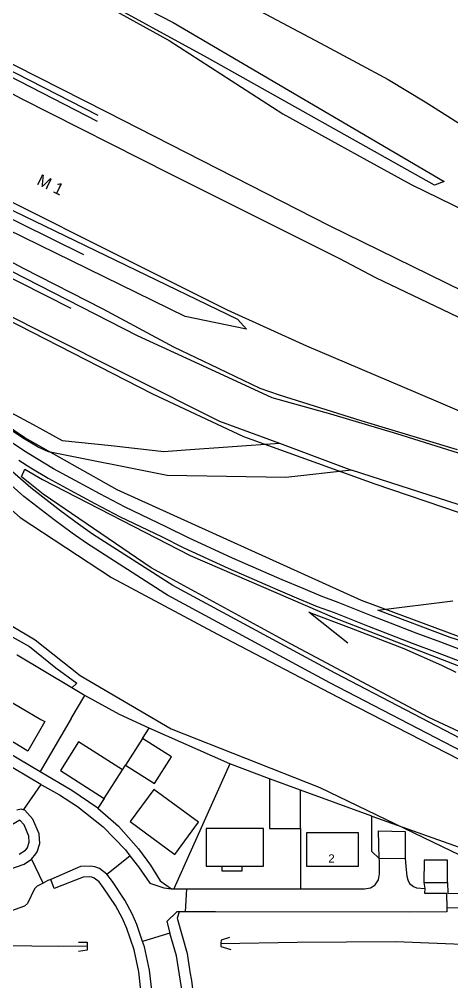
# Model space of a CAD drawing. Header units: millimetres. Extents: x 111502 to 977541, y 8702 to 1044108.
# Drawn here: x 975820.3 to 975899.7, y 475903 to 476079.6 of the extents above; entities that cross this region are included whole.
import ezdxf

# ---------------------------------------------------------------- set-up
doc = ezdxf.new("R2010")
doc.units = ezdxf.units.MM
doc.header["$LTSCALE"] = 0.25
doc.layers.add('X HVSS Site Background', color=8, linetype='Continuous')
doc.styles.add('OS Master Map$1$Standard', font='txt')

# ---------------------------------------------------------------- blocks, each defined once
blk = doc.blocks.new('OS MAP')
at = {"layer": 'X HVSS Site Background'}
for points in [[(489069.49, 240940.5), (489092.5, 240925.08), (489114.61, 240910.28), (489143.44, 240890.98), (489166.22, 240876.35), (489199.3, 240853.06), (489223.87, 240836.73), (489269.62, 240806.38), (489302.27, 240784.61), (489326.42, 240769.22), (489369.36, 240741.84), (489396.31, 240725.09), (489428.2, 240706.47), (489455.32, 240690.48), (489500, 240664.75), (489529.59, 240648.27), (489564.93, 240628.79), (489595.97, 240612.71), (489616.37, 240602.3)], [(489606.89, 240562.24), (489594.63, 240568.49), (489547.22, 240591.98), (489512.93, 240608.92), (489478.43, 240626.06), (489465.94, 240627.54), (489458.32, 240631.14), (489446.68, 240641.93), (489366.24, 240677.28)], [(489538.68, 240643.35), (489586.43, 240618.71), (489616.47, 240603.37)], [(489611.59, 240567.9), (489540.57, 240603.8), (489514.13, 240616.95), (489490.57, 240628.89), (489480.29, 240634.14), (489472.32, 240638.21)], [(489613.93, 240577.77), (489538.59, 240614.93), (489529.2, 240619.58)], [(489522.77, 240605.36), (489530.24, 240601.64), (489547.37, 240593.27), (489605.88, 240563.76), (489607.48, 240562.96)]]:
    blk.add_lwpolyline(points, dxfattribs=at)
at = {"layer": 'X HVSS Site Background', "flags": 128}
for points in [[(489537.81, 240679.93), (489561.4, 240667.4), (489561.4, 240667.4), (489593.4, 240650.5), (489593.4, 240650.5), (489658.3, 240616.1), (489658.3, 240616.1), (489664.1, 240613), (489664.1, 240613), (489669.8, 240609.9), (489669.8, 240609.9), (489676.6, 240605.8), (489676.6, 240605.8), (489683.3, 240601.6)], [(489682.9, 240530.39), (489667.45, 240535.68), (489667.45, 240535.68), (489643.32, 240544.36), (489643.32, 240544.36), (489626.6, 240552.19), (489626.6, 240552.19), (489594.63, 240568.49), (489594.63, 240568.49), (489547.22, 240591.98), (489547.22, 240591.98), (489512.93, 240608.92), (489512.93, 240608.92), (489478.43, 240626.06), (489478.43, 240626.06), (489465.94, 240627.54), (489465.94, 240627.54), (489458.32, 240631.14), (489458.32, 240631.14), (489446.68, 240641.93), (489446.68, 240641.93), (489366.24, 240677.28)], [(489427.21, 240596.64), (489452.82, 240586.27), (489452.82, 240586.27), (489471.02, 240577.8), (489471.02, 240577.8), (489496.42, 240565.95), (489496.42, 240565.95), (489525.84, 240551.98), (489525.84, 240551.98), (489552.94, 240538.01), (489552.94, 240538.01), (489569.02, 240528.48), (489569.02, 240528.48), (489605.01, 240507.1), (489605.01, 240507.1), (489613.26, 240500.54), (489613.26, 240500.54), (489629.98, 240490.8), (489629.98, 240490.8), (489657.29, 240480.01), (489657.29, 240480.01), (489681.39, 240468.36), (489681.39, 240468.36), (489701.18, 240458.94)], [(489694.12, 240503.5), (489664.91, 240514.3), (489664.91, 240514.3), (489620.03, 240534.62), (489620.03, 240534.62), (489603.1, 240544.14), (489603.1, 240544.14), (489589.55, 240553.25), (489589.55, 240553.25), (489567.96, 240563.2), (489567.96, 240563.2), (489538.33, 240575.47), (489538.33, 240575.47), (489493.46, 240597.7), (489493.46, 240597.7), (489475.89, 240609.34), (489475.89, 240609.34), (489467.63, 240613.36), (489467.63, 240613.36), (489449.85, 240618.86), (489449.85, 240618.86), (489427.84, 240629.02)], [(489584.9, 240544.78), (489602.25, 240529.54), (489602.25, 240529.54), (489618.98, 240518.53), (489618.98, 240518.53), (489638.45, 240508.16), (489638.45, 240508.16), (489661.94, 240495.88), (489661.94, 240495.88), (489687.56, 240482.76)], [(489545.1, 240663.5), (489564, 240653.2), (489564, 240653.2), (489582.2, 240643), (489582.2, 240643), (489603.8, 240631.3), (489603.8, 240631.3), (489629.6, 240617.1), (489629.6, 240617.1), (489650.46, 240603.6), (489650.46, 240603.6), (489660.58, 240598.05), (489660.58, 240598.05), (489665.91, 240595.13), (489665.91, 240595.13), (489674.04, 240590.67), (489674.04, 240590.67), (489697.1, 240579.37)], [(489685.42, 240504.42), (489679.5, 240506.66), (489679.5, 240506.66), (489674.93, 240508.33), (489674.93, 240508.33), (489670.22, 240510.17), (489670.22, 240510.17), (489667.06, 240511.4), (489667.06, 240511.4), (489660.6, 240513.95), (489660.6, 240513.95), (489657.53, 240515.1), (489657.53, 240515.1), (489654.19, 240516.49), (489654.19, 240516.49), (489650.33, 240518.11), (489650.33, 240518.11), (489646.01, 240519.99), (489646.01, 240519.99), (489641.23, 240522.1), (489641.23, 240522.1), (489633.16, 240525.79), (489633.16, 240525.79), (489629.04, 240527.85), (489629.04, 240527.85), (489621.52, 240531.45), (489621.52, 240531.45), (489616.87, 240533.91), (489616.87, 240533.91), (489612.33, 240536.31), (489612.33, 240536.31), (489608.36, 240538.5), (489608.36, 240538.5), (489605.25, 240540.37), (489605.25, 240540.37), (489603.04, 240541.74), (489603.04, 240541.74), (489600.75, 240543.25)], [(489538.37, 240645.89), (489542.9, 240643.4), (489542.9, 240643.4), (489557.7, 240635.1), (489557.7, 240635.1), (489570.6, 240628), (489570.6, 240628), (489582.6, 240622.1), (489582.6, 240622.1), (489601.3, 240612.5), (489601.3, 240612.5), (489618.1, 240604), (489618.1, 240604), (489659, 240583.1), (489659, 240583.1), (489698.8, 240563.6)], [(489680.1, 240591.2), (489678.3, 240590.55), (489678.3, 240590.55), (489636.65, 240613.9), (489636.65, 240613.9), (489581.95, 240643.75), (489581.95, 240643.75), (489579.7, 240646.7)], [(489579.7, 240646.7), (489608.8, 240631.5), (489608.8, 240631.5), (489630.3, 240620.4), (489630.3, 240620.4), (489680.1, 240591.2)], [(489541.37, 240639.43), (489545.6, 240637.1), (489545.6, 240637.1), (489575, 240621.1), (489575, 240621.1), (489602.4, 240606.4), (489602.4, 240606.4), (489629.8, 240592.6), (489629.8, 240592.6), (489660.9, 240577.1), (489660.9, 240577.1), (489667.5, 240573.6), (489667.5, 240573.6), (489689.4, 240563.1)], [(489691.1, 240538.7), (489671.4, 240544.9), (489671.4, 240544.9), (489659.3, 240548.5), (489659.3, 240548.5), (489648.5, 240551.5), (489648.5, 240551.5), (489639.6, 240555.6), (489639.6, 240555.6), (489623.8, 240562.9), (489623.8, 240562.9), (489587.7, 240581.3), (489587.7, 240581.3), (489550.6, 240600.3), (489550.6, 240600.3), (489521.8, 240615.2), (489521.8, 240615.2), (489500, 240626.1), (489500, 240626.1), (489496.7, 240627.8), (489496.7, 240627.8), (489486.98, 240632.6)], [(489690.8, 240545.7), (489674.9, 240552.5), (489674.9, 240552.5), (489654.9, 240561), (489654.9, 240561), (489640.3, 240567.6), (489640.3, 240567.6), (489622.3, 240576.6), (489622.3, 240576.6), (489597.8, 240588.8), (489597.8, 240588.8), (489571, 240602.1), (489571, 240602.1), (489530.8, 240622.2)], [(489522.77, 240605.36), (489530.24, 240601.64), (489530.24, 240601.64), (489547.37, 240593.27), (489547.37, 240593.27), (489605.88, 240563.76), (489605.88, 240563.76), (489638.82, 240547.25), (489638.82, 240547.25), (489649.83, 240543.17)], [(489643.8, 240564.1), (489642.2, 240565.85), (489642.2, 240565.85), (489601.2, 240585.7), (489601.2, 240585.7), (489566.2, 240603.4), (489566.2, 240603.4), (489562.7, 240602.6)], [(489643.8, 240564.1), (489632.5, 240566.4), (489632.5, 240566.4), (489573.1, 240595.5), (489573.1, 240595.5), (489562.7, 240602.6)], [(489588.94, 240582.69), (489602.75, 240575.3), (489602.75, 240575.3), (489617.39, 240567.83), (489617.39, 240567.83), (489630.38, 240560.88), (489630.38, 240560.88), (489638.58, 240556.92), (489638.58, 240556.92), (489646.27, 240553.28), (489646.27, 240553.28), (489649.78, 240552.05), (489649.78, 240552.05), (489664.82, 240547.35), (489664.82, 240547.35), (489682.48, 240542.05)], [(489593.94, 240550.45), (489594.28, 240551.98), (489594.28, 240551.98), (489597.8, 240550.23), (489597.8, 240550.23), (489604.62, 240546.61), (489604.62, 240546.61), (489609.96, 240543.66), (489609.96, 240543.66), (489618.91, 240542.73), (489618.91, 240542.73), (489628.6, 240541.64), (489628.6, 240541.64), (489632.56, 240541.99), (489632.56, 240541.99), (489649.83, 240543.17)], [(489663.07, 240538.26), (489650.99, 240536.91), (489650.99, 240536.91), (489629.2, 240537.25), (489629.2, 240537.25), (489607.44, 240541.6), (489607.44, 240541.6), (489605.53, 240542.43), (489605.53, 240542.43), (489602.63, 240544.14), (489602.63, 240544.14), (489597.06, 240547.81), (489597.06, 240547.81), (489595.51, 240548.94), (489595.51, 240548.94), (489594.64, 240549.66), (489594.64, 240549.66), (489593.94, 240550.45)], [(489685.93, 240487.54), (489660.06, 240500.96), (489660.06, 240500.96), (489630.25, 240517.07), (489630.25, 240517.07), (489615.54, 240526.52), (489615.54, 240526.52), (489612.91, 240528.33), (489612.91, 240528.33), (489609.67, 240530.71), (489609.67, 240530.71), (489604.17, 240534.98), (489604.17, 240534.98), (489598.93, 240539.56)], [(489601.97, 240540.05), (489604.21, 240538.66), (489604.21, 240538.66), (489607.36, 240536.77), (489607.36, 240536.77), (489611.38, 240534.55), (489611.38, 240534.55), (489615.94, 240532.14), (489615.94, 240532.14), (489620.62, 240529.67), (489620.62, 240529.67), (489628.16, 240526.05), (489628.16, 240526.05), (489632.3, 240523.99), (489632.3, 240523.99), (489640.41, 240520.28), (489640.41, 240520.28), (489645.2, 240518.16), (489645.2, 240518.16), (489649.54, 240516.27), (489649.54, 240516.27), (489653.42, 240514.64), (489653.42, 240514.64), (489656.79, 240513.23), (489656.79, 240513.23), (489659.89, 240512.09), (489659.89, 240512.09), (489666.33, 240509.54), (489666.33, 240509.54), (489674.22, 240506.46), (489674.22, 240506.46), (489678.8, 240504.78), (489678.8, 240504.78), (489684.73, 240502.54)], [(489685.06, 240485.74), (489659.12, 240499.19), (489659.12, 240499.19), (489629.3, 240515.31), (489629.3, 240515.31), (489628.82, 240515.61), (489628.82, 240515.61), (489614.43, 240524.86), (489614.43, 240524.86), (489611.75, 240526.7), (489611.75, 240526.7), (489608.46, 240529.12), (489608.46, 240529.12), (489602.9, 240533.43), (489602.9, 240533.43), (489597.56, 240538.11), (489597.56, 240538.11), (489594.41, 240541.29), (489594.41, 240541.29), (489589.86, 240545.02)], [(489649.83, 240543.17), (489663.07, 240538.26)], [(489745.99, 240467.63), (489745.51, 240466.52), (489745.51, 240466.52), (489725.83, 240472.07), (489725.83, 240472.07), (489706.14, 240479.37), (489706.14, 240479.37), (489677.25, 240492.87), (489677.25, 240492.87), (489651.85, 240506.36), (489651.85, 240506.36), (489626.29, 240520.33), (489626.29, 240520.33), (489606.45, 240533.83), (489606.45, 240533.83), (489602.48, 240537), (489602.48, 240537), (489603.11, 240538.43)], [(489603.11, 240538.43), (489606.3, 240536.52), (489606.3, 240536.52), (489633.45, 240522.55), (489633.45, 240522.55), (489659.96, 240511.12), (489659.96, 240511.12), (489695.68, 240497.31), (489695.68, 240497.31), (489709.01, 240490.33), (489709.01, 240490.33), (489719.33, 240484.77), (489719.33, 240484.77), (489722.35, 240479.85), (489722.35, 240479.85), (489731.56, 240475.25), (489731.56, 240475.25), (489745.99, 240467.63)], [(489718.44, 240515.47), (489714.78, 240517.27), (489714.78, 240517.27), (489697.18, 240525.6), (489697.18, 240525.6), (489682.65, 240531.95), (489682.65, 240531.95), (489663.07, 240538.26)], [(489606.02, 240480.55), (489598.61, 240484.97)], [(489602.8, 240475.93), (489602.38, 240476.06), (489602.38, 240476.06), (489601.6, 240475.87)], [(489586.41, 240516), (489594.47, 240511.11), (489594.47, 240511.11), (489603.92, 240505.86)], [(489684.14, 240506.64), (489681.17, 240507.55), (489681.17, 240507.55), (489667.91, 240512.54), (489667.91, 240512.54), (489681.67, 240514.25)], [(489662.4, 240506.5), (489655.22, 240512.18), (489655.22, 240512.18), (489663.01, 240509.25), (489663.01, 240509.25), (489672.69, 240505.5), (489672.69, 240505.5), (489679.59, 240502.43), (489679.59, 240502.43), (489682.24, 240501.17)], [(489603.92, 240505.86), (489608.75, 240501.98), (489608.75, 240501.98), (489612.61, 240499.17)], [(489611.73, 240498.28), (489601.65, 240504.26), (489601.65, 240504.26), (489601.64, 240504.27)], [(489612.61, 240499.17), (489611.73, 240498.28)], [(489595.38, 240491.48), (489598.51, 240496.87), (489598.51, 240496.87), (489606.04, 240492.51), (489606.04, 240492.51), (489606.77, 240492.09), (489606.77, 240492.09), (489603.65, 240486.7), (489603.65, 240486.7), (489601.53, 240487.93), (489601.53, 240487.93), (489595.38, 240491.48)], [(489611.61, 240492.65), (489614.1, 240496.88)], [(489614.1, 240496.88), (489613.84, 240497.03), (489613.84, 240497.03), (489611.73, 240498.28)], [(489625.9, 240490.92), (489620.44, 240493.42), (489620.44, 240493.42), (489614.1, 240496.88)], [(489611.61, 240492.65), (489605.91, 240482.96)], [(489593.52, 240490.26), (489596.37, 240488.59), (489596.37, 240488.59), (489600.04, 240486.42), (489600.04, 240486.42), (489605.91, 240482.96)], [(489624.67, 240488.99), (489625.9, 240490.92)], [(489640.73, 240484.33), (489625.9, 240490.92)], [(489620.99, 240483.23), (489612.96, 240488.36), (489612.96, 240488.36), (489609.61, 240483.11), (489609.61, 240483.11), (489617.64, 240477.98)], [(489624.67, 240488.99), (489621.55, 240484.1)], [(489621.55, 240484.1), (489626.89, 240480.72), (489626.89, 240480.72), (489629.99, 240485.62), (489629.99, 240485.62), (489624.67, 240488.99)], [(489640.73, 240484.33), (489630.46, 240461.41)], [(489648.02, 240481.62), (489640.73, 240484.33)], [(489605.91, 240482.96), (489611.71, 240479.53), (489611.71, 240479.53), (489616.3, 240476.37), (489616.3, 240476.37), (489616.5, 240476.2)], [(489617.64, 240477.98), (489620.99, 240483.23)], [(489620.99, 240483.23), (489621.55, 240484.1)], [(489653.73, 240479.49), (489653.72, 240479.5), (489653.72, 240479.5), (489648.02, 240481.62)], [(489648.02, 240481.62), (489648.02, 240478.29), (489648.02, 240478.29), (489648.02, 240472.49), (489648.02, 240472.49), (489653.73, 240472.49)], [(489606.02, 240480.55), (489602.84, 240475.99), (489602.84, 240475.99), (489602.8, 240475.93)], [(489606.02, 240480.55), (489606.16, 240480.48), (489606.16, 240480.48), (489609.47, 240478.68), (489609.47, 240478.68), (489612.77, 240476.54), (489612.77, 240476.54), (489617.45, 240472.77), (489617.45, 240472.77), (489621.54, 240468.55), (489621.54, 240468.55), (489622.38, 240467.48)], [(489622.41, 240473.74), (489630.62, 240467.69), (489630.62, 240467.69), (489634.98, 240473.62), (489634.98, 240473.62), (489626.78, 240479.66), (489626.78, 240479.66), (489622.41, 240473.74)], [(489666.83, 240474.73), (489653.73, 240479.49)], [(489653.73, 240472.49), (489653.73, 240478.29), (489653.73, 240478.29), (489653.73, 240479.49)], [(489617.64, 240477.98), (489616.5, 240476.2)], [(489604.29, 240466.84), (489605.13, 240467.85), (489605.13, 240467.85), (489605.33, 240468.2), (489605.33, 240468.2), (489605.81, 240469.74), (489605.81, 240469.74), (489605.74, 240471.52), (489605.74, 240471.52), (489604.55, 240474.21), (489604.55, 240474.21), (489603.1, 240475.84), (489603.1, 240475.84), (489602.93, 240475.89), (489602.93, 240475.89), (489602.8, 240475.93)], [(489616.5, 240476.2), (489620.26, 240472.89), (489620.26, 240472.89), (489623.98, 240468.74), (489623.98, 240468.74), (489626.17, 240465.74), (489626.17, 240465.74), (489627.96, 240462.85), (489627.96, 240462.85), (489629.99, 240461.44)], [(489602.06, 240467.76), (489603.2, 240468.51), (489603.2, 240468.51), (489603.55, 240468.94), (489603.55, 240468.94), (489603.57, 240468.97), (489603.57, 240468.97), (489603.89, 240469.99), (489603.89, 240469.99), (489603.84, 240471.08), (489603.84, 240471.08), (489602.93, 240473.17), (489602.93, 240473.17), (489602.18, 240474), (489602.18, 240474), (489600.7, 240473.16)], [(489666.8, 240468.26), (489666.83, 240474.73)], [(489666.83, 240474.73), (489704.19, 240461.48)], [(489642.94, 240465.56), (489646.9, 240465.56), (489646.9, 240465.56), (489646.9, 240472.49), (489646.9, 240472.49), (489636.39, 240472.49), (489636.39, 240472.49), (489636.39, 240465.56), (489636.39, 240465.56), (489639.3, 240465.56)], [(489653.73, 240472.49), (489653.73, 240461.43)], [(489668.15, 240466.95), (489668.06, 240472.04), (489668.06, 240472.04), (489672.93, 240471.96), (489672.93, 240471.96), (489672.91, 240467.01)], [(489654.81, 240465.56), (489664.36, 240465.56), (489664.36, 240465.56), (489664.36, 240471.66), (489664.36, 240471.66), (489654.81, 240471.66), (489654.81, 240471.66), (489654.81, 240465.56)], [(489571.99, 240461.42), (489574.82, 240462.05), (489574.82, 240462.05), (489576.67, 240462.3), (489576.67, 240462.3), (489581.81, 240462.56), (489581.81, 240462.56), (489587.26, 240462.45), (489587.26, 240462.45), (489592.67, 240462.99), (489592.67, 240462.99), (489594.43, 240463.39), (489594.43, 240463.39), (489597.99, 240464.2), (489597.99, 240464.2), (489602.95, 240465.96), (489602.95, 240465.96), (489604.29, 240466.84)], [(489604.29, 240466.84), (489606.4, 240462.49), (489606.4, 240462.49), (489606.42, 240462.45)], [(489618.16, 240464.13), (489622.38, 240467.48)], [(489622.38, 240467.48), (489623.97, 240465.47), (489623.97, 240465.47), (489626.01, 240462.44), (489626.01, 240462.44), (489628.63, 240461.61), (489628.63, 240461.61), (489629.99, 240461.44)], [(489653.73, 240461.43), (489665.48, 240461.44), (489665.48, 240461.44), (489666.54, 240461.6), (489666.54, 240461.6), (489667.35, 240462.09), (489667.35, 240462.09), (489667.43, 240462.17), (489667.43, 240462.17), (489668.03, 240463.06), (489668.03, 240463.06), (489668.21, 240464.18), (489668.21, 240464.18), (489668.19, 240466.64), (489668.19, 240466.64), (489668.15, 240466.95)], [(489668.15, 240466.95), (489666.8, 240468.26)], [(489668.15, 240466.95), (489672.91, 240467.01)], [(489672.91, 240467.01), (489673.06, 240465.51), (489673.06, 240465.51), (489673.21, 240463.72), (489673.21, 240463.72), (489673.41, 240463.06), (489673.41, 240463.06), (489673.73, 240462.38), (489673.73, 240462.38), (489674.47, 240461.86), (489674.47, 240461.86), (489675.01, 240461.62), (489675.01, 240461.62), (489676.53, 240461.47)], [(489680.69, 240462.58), (489680.7, 240466.65), (489680.7, 240466.65), (489676.41, 240466.67), (489676.41, 240466.67), (489676.39, 240462.6)], [(489618.16, 240464.13), (489616.77, 240465.12), (489616.77, 240465.12), (489615.93, 240465.44), (489615.93, 240465.44), (489615.09, 240465.6), (489615.09, 240465.6), (489613.31, 240465.49), (489613.31, 240465.49), (489607.83, 240463.14)], [(489642.94, 240465.56), (489642.94, 240464.68), (489642.94, 240464.68), (489639.3, 240464.68), (489639.3, 240464.68), (489639.3, 240465.56)], [(489639.3, 240465.56), (489642.94, 240465.56)], [(489607.83, 240463.14), (489607.3, 240462.92), (489607.3, 240462.92), (489606.42, 240462.45)], [(489624.6, 240441.11), (489624.01, 240446.18), (489624.01, 240446.18), (489623.16, 240450.22), (489623.16, 240450.22), (489621.83, 240454.13), (489621.83, 240454.13), (489621.01, 240455.95), (489621.01, 240455.95), (489619.72, 240458.35), (489619.72, 240458.35), (489617.54, 240461.62), (489617.54, 240461.62), (489616.75, 240462.71), (489616.75, 240462.71), (489615.83, 240463.37), (489615.83, 240463.37), (489615.39, 240463.54), (489615.39, 240463.54), (489614.96, 240463.62), (489614.96, 240463.62), (489613.77, 240463.55), (489613.77, 240463.55), (489608.49, 240461.46), (489608.49, 240461.46), (489607.83, 240463.14)], [(489624.72, 240451.75), (489623.66, 240454.85), (489623.66, 240454.85), (489622.78, 240456.81), (489622.78, 240456.81), (489621.42, 240459.36), (489621.42, 240459.36), (489619.16, 240462.75), (489619.16, 240462.75), (489618.16, 240464.13)], [(489605.37, 240461.89), (489604.86, 240461.41), (489604.86, 240461.41), (489603.58, 240458.75), (489603.58, 240458.75), (489603.04, 240458.21), (489603.04, 240458.21), (489599.8, 240457.09), (489599.8, 240457.09), (489596.48, 240456.23), (489596.48, 240456.23), (489594.36, 240455.83), (489594.36, 240455.83), (489592.66, 240455.59), (489592.66, 240455.59), (489589.88, 240455.34), (489589.88, 240455.34), (489583.82, 240455.28)], [(489606.42, 240462.45), (489605.37, 240461.89)], [(489629.99, 240461.44), (489630.27, 240461.41), (489630.27, 240461.41), (489630.46, 240461.41)], [(489630.46, 240461.41), (489632.77, 240461.41)], [(489632.77, 240461.41), (489632.5, 240457.17)], [(489632.77, 240461.41), (489653.73, 240461.43)], [(489676.39, 240462.6), (489680.69, 240462.58)], [(489676.39, 240462.6), (489676.53, 240461.47)], [(489676.53, 240461.47), (489676.51, 240460.61), (489676.51, 240460.61), (489680.53, 240460.61), (489680.53, 240460.61), (489680.57, 240457.87)], [(489680.69, 240462.58), (489680.79, 240460.61), (489680.79, 240460.61), (489686.57, 240460.55), (489686.57, 240460.55), (489686.66, 240458.01), (489686.66, 240458.01), (489680.57, 240457.87)], [(489680.57, 240457.87), (489680.58, 240457.18), (489680.58, 240457.18), (489673.76, 240457.16), (489673.76, 240457.16), (489638.09, 240457.17), (489638.09, 240457.17), (489632.5, 240457.17)], [(489639.09, 240451.4), (489653.09, 240451.61), (489653.09, 240451.61), (489671.19, 240451.77), (489671.19, 240451.77), (489686.43, 240451.13), (489686.43, 240451.13), (489689.34, 240451.96), (489689.34, 240451.96), (489691.98, 240453.2), (489691.98, 240453.2), (489692.63, 240453.58), (489692.63, 240453.58), (489695.63, 240455.9), (489695.63, 240455.9), (489697.86, 240458.44)], [(489631.4, 240457.17), (489631.02, 240457.17), (489631.02, 240457.17), (489629.15, 240455.39), (489629.15, 240455.39), (489629.74, 240453.3)], [(489631.4, 240457.17), (489631.03, 240456.06), (489631.03, 240456.06), (489632.87, 240449.55), (489632.87, 240449.55), (489633.41, 240446.2), (489633.41, 240446.2), (489633.67, 240444.62), (489633.67, 240444.62), (489633.84, 240443.56), (489633.84, 240443.56), (489634.06, 240441.81)], [(489632.5, 240457.17), (489631.4, 240457.17)], [(489629.74, 240453.3), (489624.72, 240451.75)], [(489633.46, 240429.49), (489632.61, 240437.36), (489632.61, 240437.36), (489631.87, 240443.28), (489631.87, 240443.28), (489630.92, 240449.12), (489630.92, 240449.12), (489629.74, 240453.3)], [(489614.56, 240450.89), (489609.23, 240450.84), (489609.23, 240450.84), (489594.62, 240451), (489594.62, 240451), (489592.05, 240451)], [(489612.95, 240451.61), (489614.56, 240451.61), (489614.56, 240451.61), (489614.56, 240450.89)], [(489614.56, 240450.89), (489614.56, 240450.17), (489614.56, 240450.17), (489612.95, 240449.92)], [(489627.58, 240432.54), (489627.06, 240436.97), (489627.06, 240436.97), (489626.94, 240438.07), (489626.94, 240438.07), (489625.96, 240446.5), (489625.96, 240446.5), (489625.06, 240450.74), (489625.06, 240450.74), (489624.72, 240451.75)], [(489639.09, 240451.4), (489639.07, 240450.81), (489639.07, 240450.81), (489640.89, 240450.26)], [(489640.68, 240452.46), (489639.11, 240451.99), (489639.11, 240451.99), (489639.09, 240451.4)]]:
    blk.add_lwpolyline(points, dxfattribs=at)
at = {"layer": 'X HVSS Site Background', "insert": (489605.11, 240590.74), "char_height": 2.125, "attachment_point": 7, "rotation": 334, "style": 'OS Master Map$1$Standard'}
blk.add_mtext('{\\farial|b0|i0|c0|p34;M 1}', dxfattribs=at)
at = {"layer": 'X HVSS Site Background', "insert": (489658.82, 240466.24), "char_height": 1.5, "attachment_point": 7, "style": 'OS Master Map$1$Standard'}
blk.add_mtext('{\\farial|b0|i0|c0|p34;2}', dxfattribs=at)

msp = doc.modelspace()

# ---------------------------------------------------------------- block references
at = {"lineweight": 0}
msp.add_blockref('OS MAP', (486218.2, 235458.61), dxfattribs=at)

doc.saveas('drawing.dxf')
